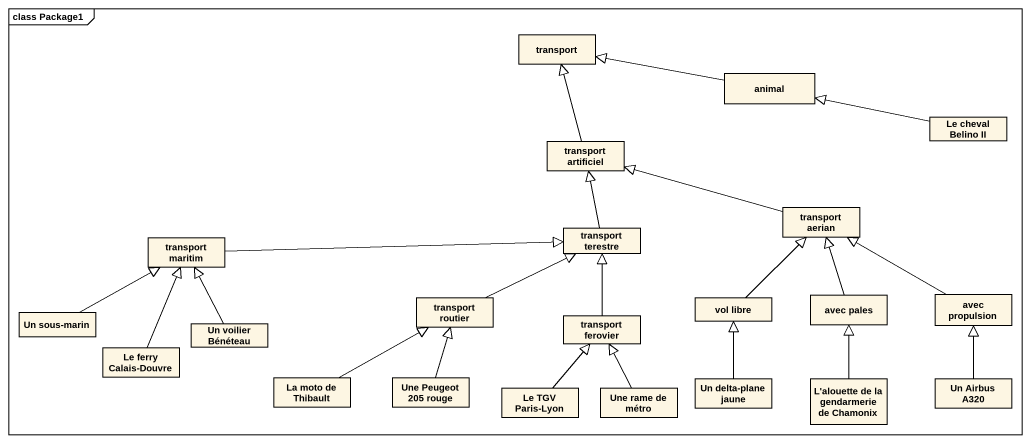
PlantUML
@startuml
mainframe class Package1
hide circle
hide empty members
class transport
class animal
class "Le cheval Belino II" as Le_cheval_Belino_II
class "transport artificiel" as transport_artificiel
class "transport terestre" as transport_terestre
class "transport aerian" as transport_aerian
class "transport maritim" as transport_maritim
class "Un sous-marin" as Un_sous_marin
class "transport routier" as transport_routier
class "vol libre" as vol_libre
class "avec pales" as avec_pales
class "avec propulsion" as avec_propulsion
class "Le ferry Calais-Douvre" as Le_ferry_Calais_Douvre
class "Un voilier Bénéteau" as Un_voilier_Bénéteau
class "transport ferovier" as transport_ferovier
class "La moto de Thibault" as La_moto_de_Thibault
class "Une Peugeot 205 rouge" as Une_Peugeot_205_rouge
class "Le TGV Paris-Lyon" as Le_TGV_Paris_Lyon
class "Une rame de métro" as Une_rame_de_métro
class "Un delta-plane jaune" as Un_delta_plane_jaune
class "L'alouette de la gendarmerie de Chamonix" as L_alouette_de_la
class "Un Airbus A320" as Un_Airbus_A320
animal -left-|> transport
Le_cheval_Belino_II -left-|> animal
transport_artificiel -up-|> transport
transport_terestre -up-|> transport_artificiel
transport_aerian -left-|> transport_artificiel
transport_maritim -right-|> transport_terestre
Un_sous_marin -right-|> transport_maritim
transport_routier -right-|> transport_terestre
vol_libre -up-|> transport_aerian
avec_pales -up-|> transport_aerian
avec_propulsion -left-|> transport_aerian
Le_ferry_Calais_Douvre -up-|> transport_maritim
Un_voilier_Bénéteau -up-|> transport_maritim
transport_ferovier -up-|> transport_terestre
La_moto_de_Thibault -right-|> transport_routier
Une_Peugeot_205_rouge -up-|> transport_routier
Le_TGV_Paris_Lyon -up-|> transport_ferovier
Une_rame_de_métro -up-|> transport_ferovier
Un_delta_plane_jaune -up-|> vol_libre
L_alouette_de_la -up-|> avec_pales
Un_Airbus_A320 -up-|> avec_propulsion
@enduml
